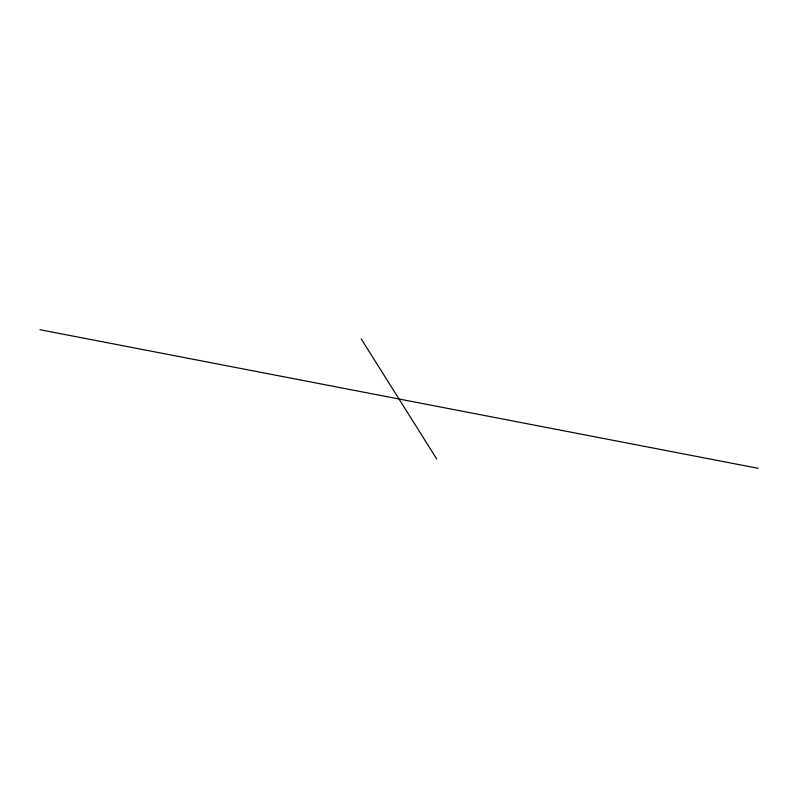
<?xml version="1.0" encoding="UTF-8"?>
<svg xmlns="http://www.w3.org/2000/svg" width="798" height="798" viewBox="0 0 798 798"><rect width="100%" height="100%" fill="white"/><g stroke="black" fill="none" stroke-linecap="round" stroke-linejoin="round"><path stroke-width="1.2" d="M39.9 329.704L758.1 468.296M361.225 338.941L436.775 459.059"/></g></svg>
